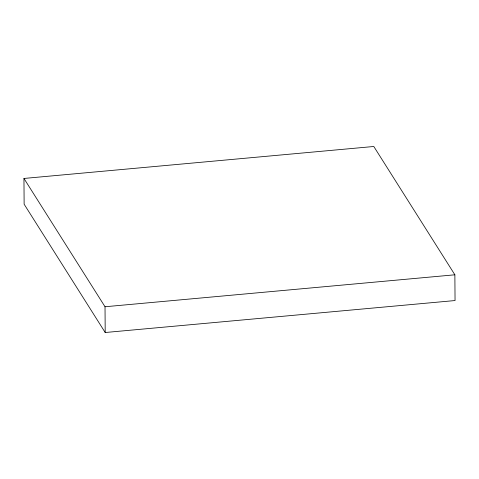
<?xml version="1.0" encoding="UTF-8"?>
<svg xmlns="http://www.w3.org/2000/svg" width="479" height="479" viewBox="0 0 479 479"><rect width="100%" height="100%" fill="white"/><g stroke="black" fill="none" stroke-linecap="round" stroke-linejoin="round"><path stroke-width="0.72" d="M23.95 178.451L373.8 146.49L454.87 274.796L455.05 300.549L105.2 332.51L24.13 204.204L23.95 178.451L105.021 306.752L105.2 332.51M105.021 306.752L454.87 274.796"/></g></svg>
